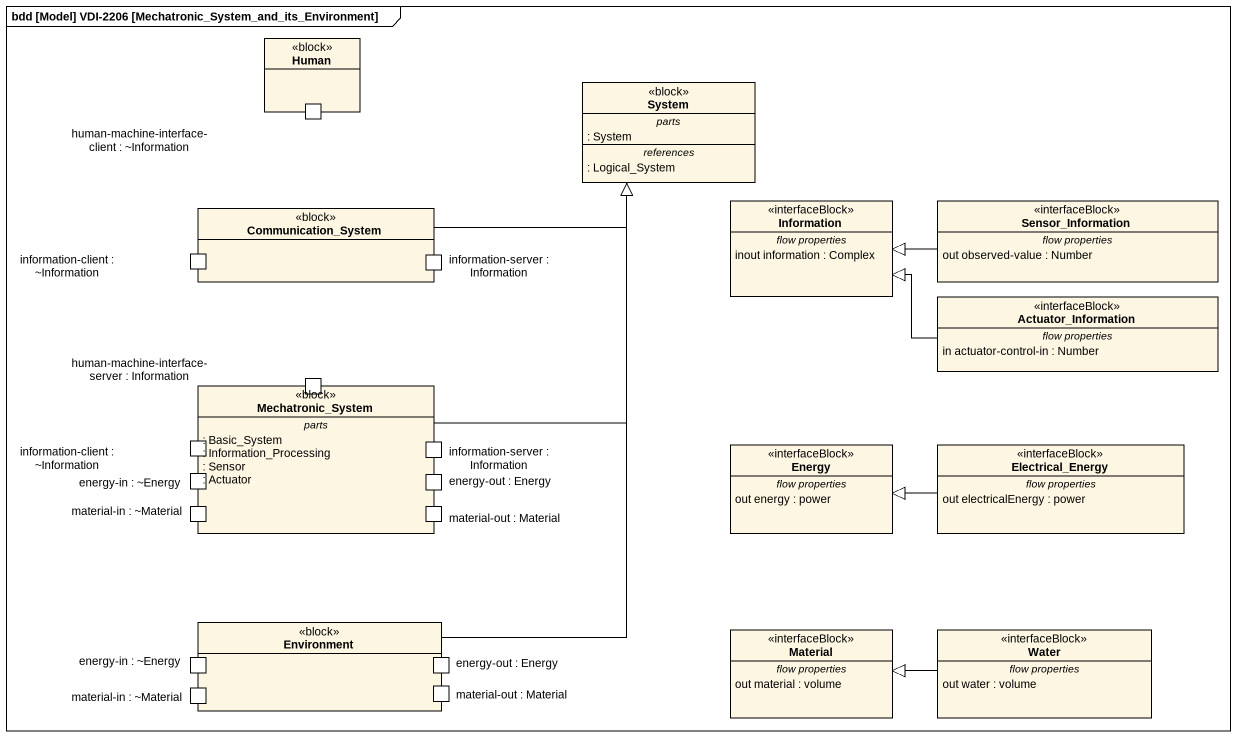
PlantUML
@startuml
mainframe bdd [Model] VDI-2206 [Mechatronic_System_and_its_Environment]
allowmixing
hide circle
hide empty members
rectangle Human <<block>> {
  port "human-machine-interface-client : ~Information" as human_machine_interface
}
class System <<block>> {
  -- parts --
  : System
  -- references --
  : Logical_System
}
rectangle Communication_System <<block>> {
  port "information-client : ~Information" as information_client
  port "information-server : Information" as information_server
}
class Information <<interfaceBlock>> {
  -- flow properties --
  inout information : Complex
}
class Sensor_Information <<interfaceBlock>> {
  -- flow properties --
  out observed-value : Number
}
class Actuator_Information <<interfaceBlock>> {
  -- flow properties --
  in actuator-control-in : Number
}
class Mechatronic_System <<block>> {
  -- parts --
  : Basic_System
  : Information_Processing
  : Sensor
  : Actuator
  -- ports --
  material-out : Material
  material-in : ~Material
  energy-out : Energy
  energy-in : ~Energy
  information-client : ~Information
  information-server : Information
  human-machine-interface-server : Information
}
class Energy <<interfaceBlock>> {
  -- flow properties --
  out energy : power
}
class Electrical_Energy <<interfaceBlock>> {
  -- flow properties --
  out electricalEnergy : power
}
rectangle Environment <<block>> {
  port "energy-in : ~Energy" as energy_in_Energy_2
  port "energy-out : Energy" as energy_out_Energy_2
  port "material-out : Material" as material_out_Material_2
  port "material-in : ~Material" as material_in_Material_2
}
class Material <<interfaceBlock>> {
  -- flow properties --
  out material : volume
}
class Water <<interfaceBlock>> {
  -- flow properties --
  out water : volume
}
Communication_System -right-|> System
Sensor_Information -left-|> Information
Actuator_Information -left-|> Information
Mechatronic_System -up-|> System
Electrical_Energy -left-|> Energy
Environment -up-|> System
Water -left-|> Material
@enduml
